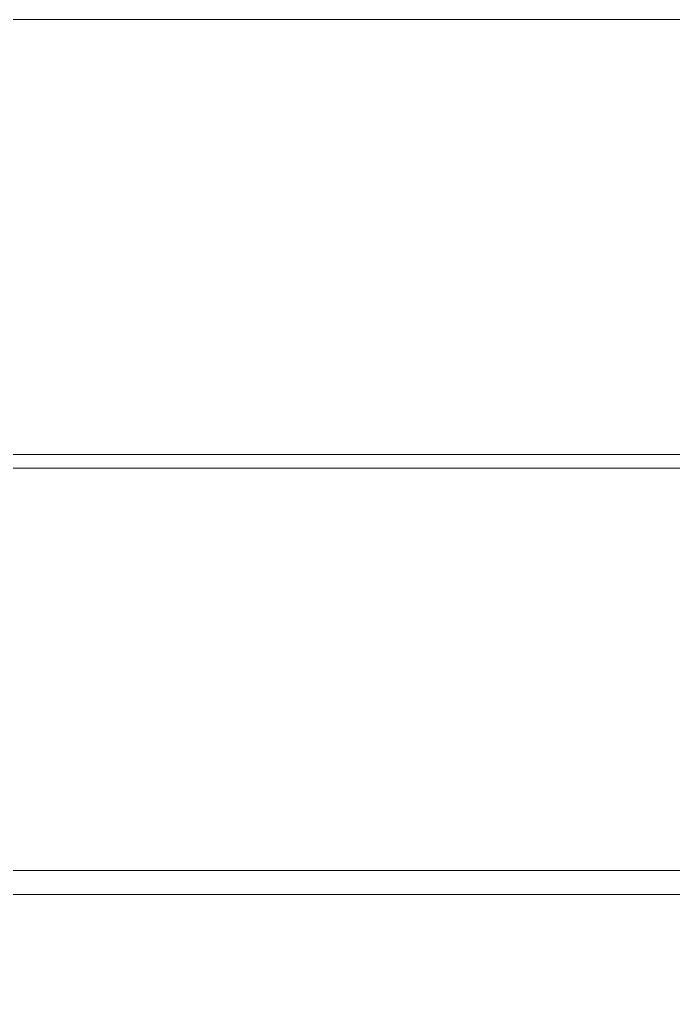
# Model space of a CAD drawing. Header units: millimetres. Extents: x 0 to 2179, y -898 to 6.
# Drawn here: x 659.84 to 683.4, y -863.2 to -828.27 of the extents above; entities that cross this region are included whole.
import ezdxf

# ---------------------------------------------------------------- set-up
doc = ezdxf.new("R2010")
doc.units = ezdxf.units.MM
doc.layers.add('I-FURN', color=7, linetype='Continuous', lineweight=5)

# ---------------------------------------------------------------- blocks, each defined once
blk = doc.blocks.new('FamilyGeomCombination_1076804-_3D_')
at = {"layer": 'I-FURN', "color": 253, "true_color": 0xa79f92}
mesh = blk.add_polyface(dxfattribs=at)
corners = [(684.101, -828.271, 233.649), (684.101, -844.424, 235.458), (684.101, -859.776, 240.794), (684.101, -873.569, 249.393), (684.101, -885.118, 260.829), (684.101, -893.852, 274.537), (187.126, -893.852, 274.537), (187.126, -885.118, 260.829), (187.126, -873.569, 249.393), (187.126, -859.776, 240.794), (187.126, -844.424, 235.458), (187.126, -828.271, 233.649)]
mesh.append_faces([[corners[k] for k in face] for face in [(0, 1, 10, 11)]], dxfattribs={"vtx1": -1, "color": 253})
mesh.append_faces([[corners[k] for k in face] for face in [(1, 2, 9, 10), (8, 9, 2, 3), (3, 4, 7, 8)]], dxfattribs={"vtx1": -1, "vtx3": -1, "color": 253})
mesh.append_faces([[corners[k] for k in face] for face in [(4, 5, 6, 7)]], dxfattribs={"vtx3": -1, "color": 253})
mesh = blk.add_polyface(dxfattribs=at)
corners = [(684.101, -893.495, 354.786), (684.101, -884.246, 367.534), (684.101, -872.548, 378.078), (684.101, -858.911, 385.958), (684.101, -843.934, 390.828), (684.101, -828.271, 392.475), (187.126, -828.271, 392.475), (187.126, -843.934, 390.828), (187.126, -858.911, 385.958), (187.126, -872.548, 378.078), (187.126, -884.246, 367.534), (187.126, -893.495, 354.786)]
mesh.append_faces([[corners[k] for k in face] for face in [(0, 1, 10, 11)]], dxfattribs={"vtx1": -1, "color": 253})
mesh.append_faces([[corners[k] for k in face] for face in [(1, 2, 9, 10), (8, 9, 2, 3), (3, 4, 7, 8)]], dxfattribs={"vtx1": -1, "vtx3": -1, "color": 253})
mesh.append_faces([[corners[k] for k in face] for face in [(4, 5, 6, 7)]], dxfattribs={"vtx3": -1, "color": 253})

msp = doc.modelspace()

# ---------------------------------------------------------------- block references
at = {"layer": 'I-FURN', "color": 253, "true_color": 0xa79f92}
msp.add_blockref('FamilyGeomCombination_1076804-_3D_', (0, 0), dxfattribs=at)

# ---------------------------------------------------------------- meshes
mesh = msp.add_polyface(dxfattribs=at)
corners = [(98.512, -807.854, 233.238), (100.898, -825.971, 233.238), (107.891, -842.854, 233.238), (119.015, -857.351, 233.238), (133.512, -868.476, 233.238), (150.395, -875.469, 233.238), (168.512, -877.854, 233.238), (1985.131, -877.854, 233.238), (2008.424, -874.787, 233.238), (2030.131, -865.796, 233.238), (2048.77, -851.494, 233.238), (2063.073, -832.854, 233.238), (2072.064, -811.148, 233.238), (2075.131, -787.854, 233.238), (2075.131, -242.854, 233.238), (2072.405, -222.148, 233.238), (2064.413, -202.854, 233.238), (2051.699, -186.285, 233.238), (2035.131, -173.572, 233.238), (2015.836, -165.58, 233.238), (1995.131, -162.854, 233.238), (103.512, -162.854, 233.238), (102.218, -163.024, 233.238), (101.012, -163.524, 233.238), (99.977, -164.318, 233.238), (99.182, -165.354, 233.238), (98.683, -166.56, 233.238), (98.512, -167.854, 233.238)]
mesh.append_faces([[corners[k] for k in face] for face in [(24, 27, 22, 23)]], dxfattribs={"vtx0": -1, "vtx1": -1, "color": 253})
mesh.append_faces([[corners[k] for k in face] for face in [(21, 0, 6, 20), (14, 17, 20, 13)]], dxfattribs={"vtx0": -1, "vtx1": -1, "vtx2": -1, "color": 253})
mesh.append_faces([[corners[k] for k in face] for face in [(20, 6, 7), (4, 0, 1)]], dxfattribs={"vtx0": -1, "vtx2": -1, "color": 253})
mesh.append_faces([[corners[k] for k in face] for face in [(7, 12, 13, 20)]], dxfattribs={"vtx0": -1, "vtx2": -1, "vtx3": -1, "color": 253})
mesh.append_faces([[corners[k] for k in face] for face in [(11, 12, 9, 10)]], dxfattribs={"vtx1": -1, "color": 253})
mesh.append_faces([[corners[k] for k in face] for face in [(21, 22, 27, 0)]], dxfattribs={"vtx1": -1, "vtx3": -1, "color": 253})
mesh.append_faces([[corners[k] for k in face] for face in [(7, 8, 9, 12), (4, 5, 6, 0)]], dxfattribs={"vtx2": -1, "vtx3": -1, "color": 253})
mesh.append_faces([[corners[k] for k in face] for face in [(1, 2, 3, 4), (14, 15, 16, 17), (17, 18, 19, 20), (24, 25, 26, 27)]], dxfattribs={"vtx3": -1, "color": 253})
mesh = msp.add_polyface(dxfattribs=at)
corners = [(98.512, -807.854, 159.257), (98.512, -167.854, 159.257), (98.683, -166.56, 159.257), (99.182, -165.354, 159.257), (99.977, -164.318, 159.257), (101.012, -163.524, 159.257), (102.218, -163.024, 159.257), (103.512, -162.854, 159.257), (1995.131, -162.854, 159.257), (2015.836, -165.58, 159.257), (2035.131, -173.572, 159.257), (2051.699, -186.285, 159.257), (2064.413, -202.854, 159.257), (2072.405, -222.148, 159.257), (2075.131, -242.854, 159.257), (2075.131, -787.854, 159.257), (2072.064, -811.148, 159.257), (2063.073, -832.854, 159.257), (2048.77, -851.494, 159.257), (2030.131, -865.796, 159.257), (2008.424, -874.787, 159.257), (1985.131, -877.854, 159.257), (168.512, -877.854, 159.257), (150.395, -875.469, 159.257), (133.512, -868.476, 159.257), (119.015, -857.351, 159.257), (107.891, -842.854, 159.257), (100.898, -825.971, 159.257)]
mesh.append_faces([[corners[k] for k in face] for face in [(7, 22, 0)]], dxfattribs={"vtx0": -1, "vtx1": -1, "vtx2": -1, "color": 253})
mesh.append_faces([[corners[k] for k in face] for face in [(14, 10, 11), (22, 7, 8, 21)]], dxfattribs={"vtx0": -1, "vtx2": -1, "color": 253})
mesh.append_faces([[corners[k] for k in face] for face in [(8, 14, 15, 21)]], dxfattribs={"vtx0": -1, "vtx2": -1, "vtx3": -1, "color": 253})
mesh.append_faces([[corners[k] for k in face] for face in [(14, 8, 9, 10)]], dxfattribs={"vtx0": -1, "vtx3": -1, "color": 253})
mesh.append_faces([[corners[k] for k in face] for face in [(3, 4, 7, 2), (1, 2, 7, 0)]], dxfattribs={"vtx1": -1, "vtx2": -1, "color": 253})
mesh.append_faces([[corners[k] for k in face] for face in [(24, 25, 0, 22)]], dxfattribs={"vtx1": -1, "vtx2": -1, "vtx3": -1, "color": 253})
mesh.append_faces([[corners[k] for k in face] for face in [(15, 16, 20, 21), (16, 17, 19, 20)]], dxfattribs={"vtx1": -1, "vtx3": -1, "color": 253})
mesh.append_faces([[corners[k] for k in face] for face in [(12, 13, 14, 11), (5, 6, 7, 4), (17, 18, 19), (26, 27, 0, 25), (22, 23, 24)]], dxfattribs={"vtx2": -1, "color": 253})

doc.saveas('drawing.dxf')
